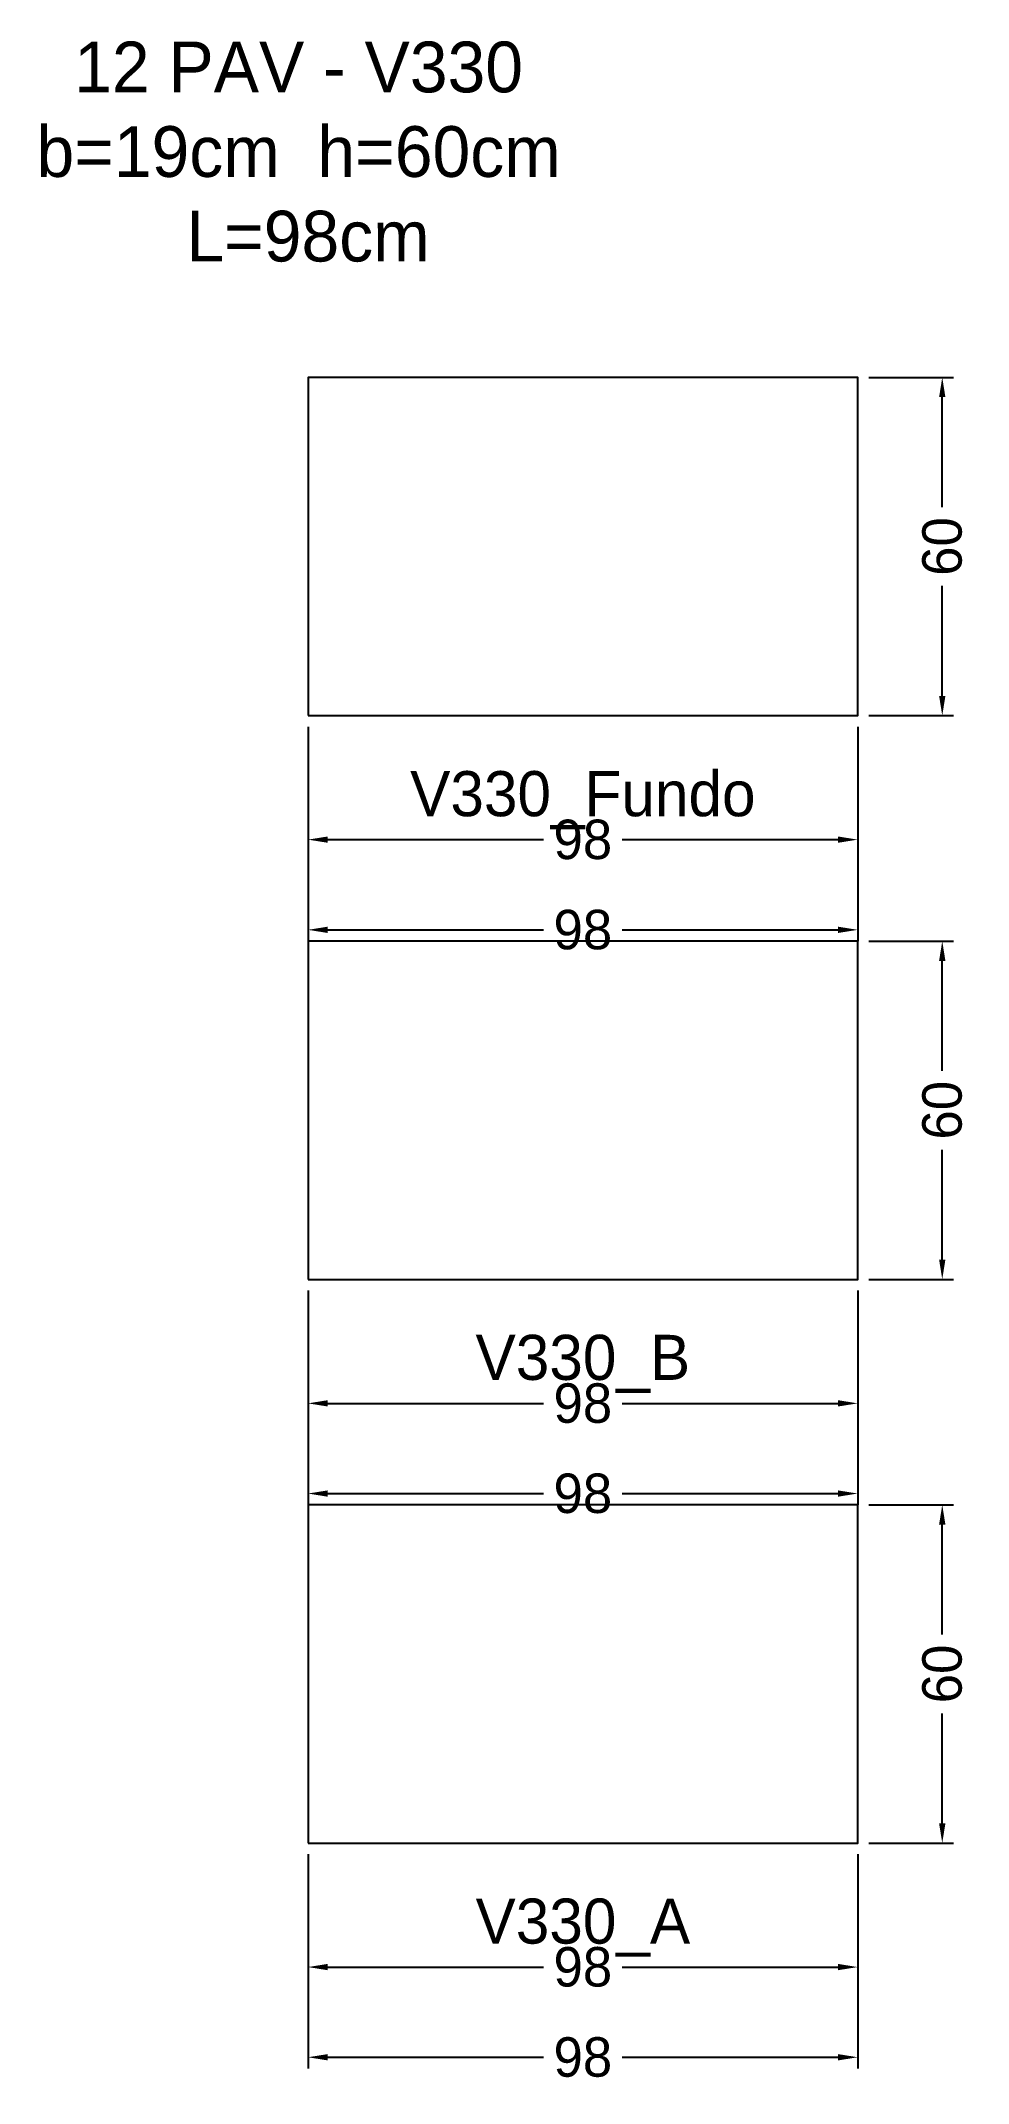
# Model space of a CAD drawing. Header units: metres. Extents: x -47 to 117, y -43 to 320.
import ezdxf

# ---------------------------------------------------------------- set-up
doc = ezdxf.new("R2010")
doc.units = ezdxf.units.M
for name, color, linetype in [('COTA', 3, 'Continuous'), ('NOMENCLATURA', 2, 'Continuous'), ('Paineis', 7, 'Continuous'), ('Texto Secao', 2, 'Continuous')]:
    doc.layers.add(name, color=color, linetype=linetype)
doc.dimstyles.new('COTA_VIG', dxfattribs={"dimtxt": 7, "dimasz": 3.5, "dimexe": 2, "dimexo": 2, "dimgap": 1.5, "dimtad": 1, "dimdec": 1, "dimcen": 2.5, "dimclrd": 3, "dimclre": 3, "dimclrt": 3, "dimazin": 3, "dimtfac": 1, "dimtmove": 0, "dimatfit": 3})

# ---------------------------------------------------------------- blocks, each defined once
blk = doc.blocks.new('_CLOSEDFILLED')
at = {"color": 0, "linetype": 'BYBLOCK'}
blk.add_solid([(-1, 0.16), (0, 0), (-1, -0.16)], dxfattribs=at)
blk = doc.blocks.new('*D1')
at = {"color": 3}
for p, q in [((0, -2), (0, -24)), ((97.5, -2), (97.5, -24)), ((3.5, -22), (41.75, -22)), ((55.75, -22), (94, -22))]:
    blk.add_line(p, q, dxfattribs=at)
at = {"layer": 'Defpoints'}
for p in [(0, 0), (97.5, 0), (0, -22)]:
    blk.add_point(p, dxfattribs=at)
at = {"layer": 'COTA', "color": 3, "xscale": 3.5, "yscale": 3.5, "rotation": 180}
blk.add_blockref('_CLOSEDFILLED', (0, -22), dxfattribs=at)
at = {"layer": 'COTA', "color": 3, "xscale": 3.5, "yscale": 3.5}
blk.add_blockref('_CLOSEDFILLED', (97.5, -22), dxfattribs=at)
at = {"layer": 'COTA', "color": 3, "insert": (48.75, -22), "char_height": 7, "attachment_point": 5}
blk.add_mtext('98', dxfattribs=at)
blk = doc.blocks.new('*D2')
at = {"color": 3}
for p, q in [((0, -2), (0, -40)), ((97.5, -2), (97.5, -40)), ((3.5, -38), (41.75, -38)), ((55.75, -38), (94, -38))]:
    blk.add_line(p, q, dxfattribs=at)
at = {"layer": 'Defpoints'}
for p in [(0, 0), (97.5, 0), (0, -38)]:
    blk.add_point(p, dxfattribs=at)
at = {"layer": 'COTA', "color": 3, "xscale": 3.5, "yscale": 3.5, "rotation": 180}
blk.add_blockref('_CLOSEDFILLED', (0, -38), dxfattribs=at)
at = {"layer": 'COTA', "color": 3, "xscale": 3.5, "yscale": 3.5}
blk.add_blockref('_CLOSEDFILLED', (97.5, -38), dxfattribs=at)
at = {"layer": 'COTA', "color": 3, "insert": (48.75, -38), "char_height": 7, "attachment_point": 5}
blk.add_mtext('98', dxfattribs=at)
blk = doc.blocks.new('*D3')
at = {"color": 3}
for p, q in [((99.5, 60), (114.5, 60)), ((112.5, 37), (112.5, 56.5)), ((112.5, 3.5), (112.5, 23)), ((99.5, 0), (114.5, 0))]:
    blk.add_line(p, q, dxfattribs=at)
at = {"layer": 'Defpoints'}
for p in [(97.5, 60), (97.5, 0), (112.5, 0)]:
    blk.add_point(p, dxfattribs=at)
at = {"layer": 'COTA', "color": 3, "xscale": 3.5, "yscale": 3.5}
for p, rotation in [((112.5, 60), 90), ((112.5, 0), 270)]:
    blk.add_blockref('_CLOSEDFILLED', p, dxfattribs=dict(at, rotation=rotation))
at = {"layer": 'COTA', "color": 3, "insert": (112.5, 30), "char_height": 7, "attachment_point": 5, "rotation": 90}
blk.add_mtext('60', dxfattribs=at)
blk = doc.blocks.new('*D4')
at = {"color": 3}
for p, q in [((0, 98), (0, 76)), ((97.5, 98), (97.5, 76)), ((3.5, 78), (41.75, 78)), ((55.75, 78), (94, 78))]:
    blk.add_line(p, q, dxfattribs=at)
at = {"layer": 'Defpoints'}
for p in [(0, 100), (97.5, 100), (0, 78)]:
    blk.add_point(p, dxfattribs=at)
at = {"layer": 'COTA', "color": 3, "xscale": 3.5, "yscale": 3.5, "rotation": 180}
blk.add_blockref('_CLOSEDFILLED', (0, 78), dxfattribs=at)
at = {"layer": 'COTA', "color": 3, "xscale": 3.5, "yscale": 3.5}
blk.add_blockref('_CLOSEDFILLED', (97.5, 78), dxfattribs=at)
at = {"layer": 'COTA', "color": 3, "insert": (48.75, 78), "char_height": 7, "attachment_point": 5}
blk.add_mtext('98', dxfattribs=at)
blk = doc.blocks.new('*D5')
at = {"color": 3}
for p, q in [((0, 98), (0, 60)), ((97.5, 98), (97.5, 60)), ((3.5, 62), (41.75, 62)), ((55.75, 62), (94, 62))]:
    blk.add_line(p, q, dxfattribs=at)
at = {"layer": 'Defpoints'}
for p in [(0, 100), (97.5, 100), (0, 62)]:
    blk.add_point(p, dxfattribs=at)
at = {"layer": 'COTA', "color": 3, "xscale": 3.5, "yscale": 3.5, "rotation": 180}
blk.add_blockref('_CLOSEDFILLED', (0, 62), dxfattribs=at)
at = {"layer": 'COTA', "color": 3, "xscale": 3.5, "yscale": 3.5}
blk.add_blockref('_CLOSEDFILLED', (97.5, 62), dxfattribs=at)
at = {"layer": 'COTA', "color": 3, "insert": (48.75, 62), "char_height": 7, "attachment_point": 5}
blk.add_mtext('98', dxfattribs=at)
blk = doc.blocks.new('*D6')
at = {"color": 3}
for p, q in [((99.5, 160), (114.5, 160)), ((112.5, 137), (112.5, 156.5)), ((112.5, 103.5), (112.5, 123)), ((99.5, 100), (114.5, 100))]:
    blk.add_line(p, q, dxfattribs=at)
at = {"layer": 'Defpoints'}
for p in [(97.5, 160), (97.5, 100), (112.5, 100)]:
    blk.add_point(p, dxfattribs=at)
at = {"layer": 'COTA', "color": 3, "xscale": 3.5, "yscale": 3.5}
for p, rotation in [((112.5, 160), 90), ((112.5, 100), 270)]:
    blk.add_blockref('_CLOSEDFILLED', p, dxfattribs=dict(at, rotation=rotation))
at = {"layer": 'COTA', "color": 3, "insert": (112.5, 130), "char_height": 7, "attachment_point": 5, "rotation": 90}
blk.add_mtext('60', dxfattribs=at)
blk = doc.blocks.new('*D7')
at = {"color": 3}
for p, q in [((0, 198), (0, 176)), ((97.5, 198), (97.5, 176)), ((3.5, 178), (41.75, 178)), ((55.75, 178), (94, 178))]:
    blk.add_line(p, q, dxfattribs=at)
at = {"layer": 'Defpoints'}
for p in [(0, 200), (97.5, 200), (0, 178)]:
    blk.add_point(p, dxfattribs=at)
at = {"layer": 'COTA', "color": 3, "xscale": 3.5, "yscale": 3.5, "rotation": 180}
blk.add_blockref('_CLOSEDFILLED', (0, 178), dxfattribs=at)
at = {"layer": 'COTA', "color": 3, "xscale": 3.5, "yscale": 3.5}
blk.add_blockref('_CLOSEDFILLED', (97.5, 178), dxfattribs=at)
at = {"layer": 'COTA', "color": 3, "insert": (48.75, 178), "char_height": 7, "attachment_point": 5}
blk.add_mtext('98', dxfattribs=at)
blk = doc.blocks.new('*D8')
at = {"color": 3}
for p, q in [((0, 198), (0, 160)), ((97.5, 198), (97.5, 160)), ((3.5, 162), (41.75, 162)), ((55.75, 162), (94, 162))]:
    blk.add_line(p, q, dxfattribs=at)
at = {"layer": 'Defpoints'}
for p in [(0, 200), (97.5, 200), (0, 162)]:
    blk.add_point(p, dxfattribs=at)
at = {"layer": 'COTA', "color": 3, "xscale": 3.5, "yscale": 3.5, "rotation": 180}
blk.add_blockref('_CLOSEDFILLED', (0, 162), dxfattribs=at)
at = {"layer": 'COTA', "color": 3, "xscale": 3.5, "yscale": 3.5}
blk.add_blockref('_CLOSEDFILLED', (97.5, 162), dxfattribs=at)
at = {"layer": 'COTA', "color": 3, "insert": (48.75, 162), "char_height": 7, "attachment_point": 5}
blk.add_mtext('98', dxfattribs=at)
blk = doc.blocks.new('*D9')
at = {"color": 3}
for p, q in [((99.5, 260), (114.5, 260)), ((112.5, 237), (112.5, 256.5)), ((112.5, 203.5), (112.5, 223)), ((99.5, 200), (114.5, 200))]:
    blk.add_line(p, q, dxfattribs=at)
at = {"layer": 'Defpoints'}
for p in [(97.5, 260), (97.5, 200), (112.5, 200)]:
    blk.add_point(p, dxfattribs=at)
at = {"layer": 'COTA', "color": 3, "xscale": 3.5, "yscale": 3.5}
for p, rotation in [((112.5, 260), 90), ((112.5, 200), 270)]:
    blk.add_blockref('_CLOSEDFILLED', p, dxfattribs=dict(at, rotation=rotation))
at = {"layer": 'COTA', "color": 3, "insert": (112.5, 230), "char_height": 7, "attachment_point": 5, "rotation": 90}
blk.add_mtext('60', dxfattribs=at)

msp = doc.modelspace()

# ---------------------------------------------------------------- linework, layer by layer
at = {"layer": 'Paineis'}
for points in [[(0, 200), (97.5, 200), (97.5, 260), (0, 260)], [(0, 100), (97.5, 100), (97.5, 160), (0, 160)], [(0, 0), (97.5, 0), (97.5, 60), (0, 60)]]:
    msp.add_lwpolyline(points, close=True, dxfattribs=at)

# ---------------------------------------------------------------- texts
at = {"layer": 'NOMENCLATURA', "insert": (0, 300), "char_height": 9, "width": 117.5, "attachment_point": 5}
msp.add_mtext('12 PAV - V330  b=19cm  h=60cm  L=98cm', dxfattribs=at)
at = {"layer": 'Texto Secao', "char_height": 8, "width": 117.5, "attachment_point": 5}
for s, insert in [('V330_Fundo', (48.75, 185)), ('V330_B', (48.75, 85)), ('V330_A', (48.75, -15))]:
    msp.add_mtext(s, dxfattribs=dict(at, insert=insert))

# ---------------------------------------------------------------- dimensions: what is measured, and where the dimension line sits
at = {"layer": 'COTA'}
for base, p1, p2, picture, middle in [((112.5, 200), (97.5, 200), (97.5, 260), '*D9', (112.5, 230)), ((112.5, 100), (97.5, 100), (97.5, 160), '*D6', (112.5, 130)), ((112.5, 0), (97.5, 0), (97.5, 60), '*D3', (112.5, 30))]:
    dim = msp.add_linear_dim(base=base, p1=p1, p2=p2, angle=90, dimstyle='COTA_VIG', dxfattribs=at)
    dim.commit()
    dim.dimension.update_dxf_attribs({"geometry": picture, "text_midpoint": middle})
for base, p1, p2, picture, middle in [((0, 178), (0, 200), (97.5, 200), '*D7', (48.75, 178)), ((0, 162), (0, 200), (97.5, 200), '*D8', (48.75, 162)), ((0, 78), (0, 100), (97.5, 100), '*D4', (48.75, 78)), ((0, 62), (0, 100), (97.5, 100), '*D5', (48.75, 62)), ((0, -22), (0, 0), (97.5, 0), '*D1', (48.75, -22)), ((0, -38), (0, 0), (97.5, 0), '*D2', (48.75, -38))]:
    dim = msp.add_linear_dim(base=base, p1=p1, p2=p2, dimstyle='COTA_VIG', dxfattribs=at)
    dim.commit()
    dim.dimension.update_dxf_attribs({"geometry": picture, "text_midpoint": middle})

doc.saveas('drawing.dxf')
